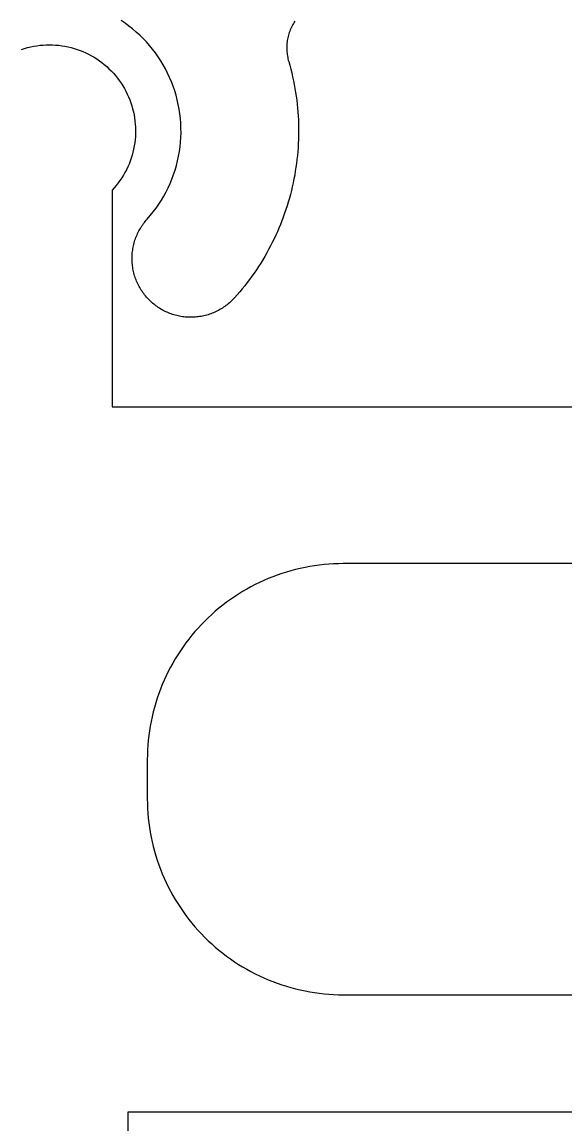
# Model space of a CAD drawing. Header units: inches. Extents: x -2661 to 42767, y -1222 to 9099.
# Drawn here: x 2279.49 to 2279.837, y 1637.212 to 1637.915 of the extents above; entities that cross this region are included whole.
import ezdxf

# ---------------------------------------------------------------- set-up
doc = ezdxf.new("R2010")
doc.units = ezdxf.units.IN
doc.header["$LTSCALE"] = 12
doc.header["$MEASUREMENT"] = 0
doc.layers.get('0').update_dxf_attribs({"linetype": 'CONTINUOUS'})
doc.layers.add('S-ARCH', color=1, linetype='CONTINUOUS')

# ---------------------------------------------------------------- blocks, each defined once
blk = doc.blocks.new('DOUBLE BOTTOM OPT1')
at = {"flags": 128}
for points in [[(1.23598, 1.39778), (1.2355, 1.39703), (1.23503, 1.39626), (1.23459, 1.39548), (1.23417, 1.39468), (1.23378, 1.39388), (1.23341, 1.39306), (1.23306, 1.39223), (1.23274, 1.3914), (1.23244, 1.39055), (1.23216, 1.3897), (1.23191, 1.38883), (1.23169, 1.38796), (1.23149, 1.38709), (1.23131, 1.38621), (1.23116, 1.38532), (1.23104, 1.38443), (1.23094, 1.38354), (1.23087, 1.38265), (1.23083, 1.38175), (1.23081, 1.38085), (1.23082, 1.37995), (1.23085, 1.37906), (1.23091, 1.37816), (1.23099, 1.37727), (1.2311, 1.37638), (1.23124, 1.37549), (1.2314, 1.37461), (1.23159, 1.37373), (1.2318, 1.37286), (1.23204, 1.37199), (1.23272, 1.36956), (1.23337, 1.36712), (1.23398, 1.36467), (1.23455, 1.36221), (1.23508, 1.35974), (1.23557, 1.35727), (1.23602, 1.35478), (1.23643, 1.35229), (1.2368, 1.34979), (1.23713, 1.34729), (1.23742, 1.34478), (1.23768, 1.34227), (1.23789, 1.33976), (1.23806, 1.33724), (1.23819, 1.33472), (1.23828, 1.33219), (1.23834, 1.32967), (1.23835, 1.32715), (1.23832, 1.32462), (1.23825, 1.3221), (1.23815, 1.31958), (1.238, 1.31706), (1.23781, 1.31454), (1.23758, 1.31202), (1.23731, 1.30951), (1.23701, 1.30701), (1.23666, 1.30451), (1.23627, 1.30201), (1.23585, 1.29953), (1.23538, 1.29704), (1.23487, 1.29457), (1.23433, 1.29211), (1.23375, 1.28965), (1.23312, 1.2872), (1.23246, 1.28477), (1.23176, 1.28234), (1.23102, 1.27993), (1.23025, 1.27753), (1.22943, 1.27514), (1.22858, 1.27276), (1.22769, 1.2704), (1.22676, 1.26805), (1.2258, 1.26572), (1.2248, 1.2634), (1.22376, 1.2611), (1.22268, 1.25881), (1.22157, 1.25655), (1.22043, 1.2543), (1.21924, 1.25207), (1.21803, 1.24986), (1.21677, 1.24766), (1.21549, 1.24549), (1.21417, 1.24334), (1.21281, 1.24121), (1.21142, 1.2391), (1.21, 1.23702), (1.20854, 1.23496), (1.20706, 1.23292), (1.20554, 1.2309), (1.20399, 1.22891), (1.2024, 1.22694), (1.20079, 1.225), (1.19914, 1.22309), (1.19747, 1.2212), (1.19684, 1.22052), (1.1962, 1.21986), (1.19555, 1.21922), (1.19487, 1.21859), (1.19419, 1.21798), (1.19348, 1.21738), (1.19277, 1.21681), (1.19204, 1.21625), (1.19129, 1.2157), (1.19053, 1.21518), (1.18976, 1.21468), (1.18898, 1.21419), (1.18819, 1.21373), (1.18738, 1.21328), (1.18657, 1.21285), (1.18574, 1.21245), (1.18491, 1.21206), (1.18406, 1.2117), (1.18321, 1.21135), (1.18234, 1.21103), (1.18148, 1.21073), (1.1806, 1.21045), (1.17972, 1.21019), (1.17883, 1.20995), (1.17793, 1.20974), (1.17703, 1.20954), (1.17613, 1.20937), (1.17522, 1.20922), (1.17431, 1.2091), (1.17339, 1.20899), (1.17248, 1.20891), (1.17156, 1.20885), (1.17064, 1.20882), (1.16972, 1.2088), (1.1688, 1.20881), (1.16788, 1.20884), (1.16696, 1.2089), (1.16604, 1.20897), (1.16513, 1.20907), (1.16421, 1.20919), (1.16331, 1.20934), (1.1624, 1.2095), (1.1615, 1.20969), (1.1606, 1.2099), (1.15971, 1.21013), (1.15883, 1.21039), (1.15795, 1.21066), (1.15708, 1.21096), (1.15621, 1.21128), (1.15536, 1.21162), (1.15451, 1.21198), (1.15367, 1.21236), (1.15285, 1.21276), (1.15203, 1.21318), (1.15122, 1.21362), (1.15042, 1.21408), (1.14964, 1.21456), (1.14887, 1.21506), (1.14811, 1.21558), (1.14736, 1.21612), (1.14662, 1.21667), (1.1459, 1.21725), (1.1452, 1.21784), (1.14451, 1.21844), (1.14383, 1.21907), (1.14317, 1.21971), (1.14253, 1.22037), (1.1419, 1.22104), (1.14129, 1.22173), (1.14069, 1.22243), (1.14011, 1.22315), (1.13955, 1.22388), (1.13901, 1.22462), (1.13849, 1.22538), (1.13799, 1.22615), (1.1375, 1.22693), (1.13704, 1.22772), (1.13659, 1.22853), (1.13616, 1.22935), (1.13576, 1.23017), (1.13537, 1.23101), (1.13501, 1.23185), (1.13466, 1.23271), (1.13434, 1.23357), (1.13404, 1.23444), (1.13376, 1.23531), (1.1335, 1.2362), (1.13326, 1.23709), (1.13304, 1.23798), (1.13285, 1.23888), (1.13268, 1.23978), (1.13253, 1.24069), (1.13241, 1.2416), (1.1323, 1.24252), (1.13222, 1.24344), (1.13216, 1.24435), (1.13212, 1.24527), (1.13211, 1.24619), (1.13212, 1.24711), (1.13215, 1.24803), (1.1322, 1.24895), (1.13228, 1.24987), (1.13238, 1.25079), (1.1325, 1.2517), (1.13264, 1.25261), (1.13281, 1.25351), (1.133, 1.25441), (1.13321, 1.25531), (1.13344, 1.2562), (1.13369, 1.25708), (1.13397, 1.25796), (1.13427, 1.25883), (1.13458, 1.2597), (1.13492, 1.26055), (1.13528, 1.2614), (1.13566, 1.26224), (1.13607, 1.26307), (1.13649, 1.26388), (1.13693, 1.26469), (1.13739, 1.26549), (1.13787, 1.26627), (1.13837, 1.26705), (1.13889, 1.26781), (1.13943, 1.26855), (1.13998, 1.26929), (1.14055, 1.27001), (1.14114, 1.27071), (1.14175, 1.27141), (1.14374, 1.27369), (1.14564, 1.27604), (1.14745, 1.27846), (1.14918, 1.28094), (1.15081, 1.28349), (1.15235, 1.28609), (1.1538, 1.28874), (1.15515, 1.29145), (1.15641, 1.2942), (1.15756, 1.297), (1.15861, 1.29983), (1.15956, 1.3027), (1.16041, 1.30561), (1.16115, 1.30854), (1.16178, 1.31149), (1.16231, 1.31447), (1.16273, 1.31747), (1.16304, 1.32047), (1.16325, 1.32349), (1.16334, 1.32651), (1.16333, 1.32954), (1.16321, 1.33256), (1.16297, 1.33558), (1.16263, 1.33858), (1.16219, 1.34157), (1.16163, 1.34454), (1.16097, 1.3475), (1.1602, 1.35042), (1.15933, 1.35332), (1.15835, 1.35618), (1.15727, 1.359), (1.15609, 1.36179), (1.15482, 1.36453), (1.15344, 1.36722), (1.15197, 1.36986), (1.1504, 1.37245), (1.14874, 1.37498), (1.14699, 1.37744), (1.14515, 1.37985), (1.14323, 1.38218), (1.14123, 1.38445), (1.13914, 1.38664), (1.13698, 1.38875), (1.13474, 1.39078), (1.13243, 1.39274), (1.13006, 1.39461), (1.12761, 1.39639), (1.12511, 1.39808)], [(1.50335, 1.05164), (1.26685, 1.05164), (1.26378, 1.0516), (1.26072, 1.05149), (1.25765, 1.0513), (1.2546, 1.05103), (1.25155, 1.0507), (1.24851, 1.05028), (1.24548, 1.0498), (1.24246, 1.04923), (1.23946, 1.0486), (1.23648, 1.04789), (1.23351, 1.04711), (1.23056, 1.04625), (1.22764, 1.04533), (1.22474, 1.04433), (1.22186, 1.04326), (1.21901, 1.04212), (1.21619, 1.04091), (1.21341, 1.03964), (1.21065, 1.03829), (1.20793, 1.03688), (1.20524, 1.0354), (1.20259, 1.03385), (1.19998, 1.03224), (1.1974, 1.03057), (1.19487, 1.02883), (1.19239, 1.02704), (1.18995, 1.02518), (1.18755, 1.02326), (1.1852, 1.02129), (1.18291, 1.01926), (1.18066, 1.01717), (1.17846, 1.01502), (1.17632, 1.01283), (1.17423, 1.01058), (1.1722, 1.00828), (1.17022, 1.00594), (1.16831, 1.00354), (1.16645, 1.0011), (1.16465, 0.99861), (1.16292, 0.99608), (1.16124, 0.99351), (1.15963, 0.9909), (1.15809, 0.98825), (1.15661, 0.98556), (1.1552, 0.98284), (1.15385, 0.98008), (1.15257, 0.97729), (1.15137, 0.97447), (1.15023, 0.97162), (1.14916, 0.96875), (1.14816, 0.96585), (1.14723, 0.96292), (1.14638, 0.95998), (1.1456, 0.95701), (1.14489, 0.95402), (1.14425, 0.95102), (1.14369, 0.94801), (1.1432, 0.94498), (1.14279, 0.94194), (1.14245, 0.93889), (1.14219, 0.93583), (1.142, 0.93277), (1.14189, 0.9297), (1.14185, 0.92664), (1.14185, 0.90164), (1.14189, 0.89857), (1.142, 0.8955), (1.14219, 0.89244), (1.14245, 0.88938), (1.14279, 0.88634), (1.1432, 0.8833), (1.14369, 0.88027), (1.14425, 0.87725), (1.14489, 0.87425), (1.1456, 0.87126), (1.14638, 0.8683), (1.14723, 0.86535), (1.14816, 0.86243), (1.14916, 0.85953), (1.15023, 0.85665), (1.15137, 0.8538), (1.15257, 0.85098), (1.15385, 0.84819), (1.1552, 0.84544), (1.15661, 0.84271), (1.15809, 0.84002), (1.15963, 0.83737), (1.16124, 0.83476), (1.16292, 0.83219), (1.16465, 0.82966), (1.16645, 0.82717), (1.16831, 0.82473), (1.17022, 0.82234), (1.1722, 0.81999), (1.17423, 0.81769), (1.17632, 0.81544), (1.17846, 0.81325), (1.18066, 0.81111), (1.18291, 0.80902), (1.1852, 0.80699), (1.18755, 0.80501), (1.18995, 0.80309), (1.19239, 0.80124), (1.19487, 0.79944), (1.1974, 0.7977), (1.19998, 0.79603), (1.20259, 0.79442), (1.20524, 0.79288), (1.20793, 0.7914), (1.21065, 0.78998), (1.21341, 0.78864), (1.21619, 0.78736), (1.21901, 0.78615), (1.22186, 0.78501), (1.22474, 0.78394), (1.22764, 0.78295), (1.23056, 0.78202), (1.23351, 0.78116), (1.23648, 0.78038), (1.23946, 0.77967), (1.24246, 0.77904), (1.24548, 0.77848), (1.24851, 0.77799), (1.25155, 0.77758), (1.2546, 0.77724), (1.25765, 0.77698), (1.26072, 0.77679), (1.26378, 0.77667), (1.26685, 0.77664), (1.95835, 0.77664)], [(1.83335, 0.11164), (1.83335, 0.70164), (1.12935, 0.70164), (1.12935, 0.4184)], [(1.06167, 1.37972), (1.06357, 1.38033), (1.0655, 1.38086), (1.06745, 1.38133), (1.06941, 1.38173), (1.07138, 1.38206), (1.07336, 1.38231), (1.07535, 1.38249), (1.07735, 1.3826), (1.07935, 1.38264), (1.08135, 1.3826), (1.08335, 1.38249), (1.08534, 1.38231), (1.08732, 1.38206), (1.08929, 1.38173), (1.09125, 1.38133), (1.0932, 1.38086), (1.09513, 1.38033), (1.09703, 1.37972), (1.09891, 1.37904), (1.10077, 1.3783), (1.1026, 1.37748), (1.10439, 1.37661), (1.10616, 1.37566), (1.10788, 1.37466), (1.10957, 1.37359), (1.11123, 1.37246), (1.11283, 1.37127), (1.1144, 1.37002), (1.11592, 1.36872), (1.11739, 1.36737), (1.1188, 1.36596), (1.12017, 1.3645), (1.12148, 1.36299), (1.12274, 1.36143), (1.12394, 1.35983), (1.12508, 1.35819), (1.12616, 1.35651), (1.12718, 1.35479), (1.12814, 1.35303), (1.12903, 1.35124), (1.12985, 1.34942), (1.13061, 1.34757), (1.1313, 1.34569), (1.13192, 1.34379), (1.13248, 1.34187), (1.13296, 1.33993), (1.13337, 1.33797), (1.13371, 1.336), (1.13398, 1.33402), (1.13417, 1.33203), (1.1343, 1.33003), (1.13435, 1.32803), (1.13433, 1.32603), (1.13423, 1.32403), (1.13406, 1.32204), (1.13382, 1.32006), (1.13351, 1.31808), (1.13313, 1.31612), (1.13268, 1.31417), (1.13215, 1.31224), (1.13156, 1.31033), (1.13089, 1.30844), (1.13016, 1.30658), (1.12936, 1.30475), (1.1285, 1.30295), (1.12757, 1.30118), (1.12657, 1.29944), (1.12552, 1.29774), (1.1244, 1.29608), (1.12322, 1.29447), (1.12199, 1.29289), (1.1207, 1.29137), (1.11935, 1.28989), (1.11935, 1.15164), (1.50335, 1.15164)]]:
    blk.add_lwpolyline(points, dxfattribs=at)

msp = doc.modelspace()

# ---------------------------------------------------------------- block references
at = {"layer": 'S-ARCH'}
msp.add_blockref('DOUBLE BOTTOM OPT1', (2278.42776, 1636.51832), dxfattribs=at)

doc.saveas('drawing.dxf')
